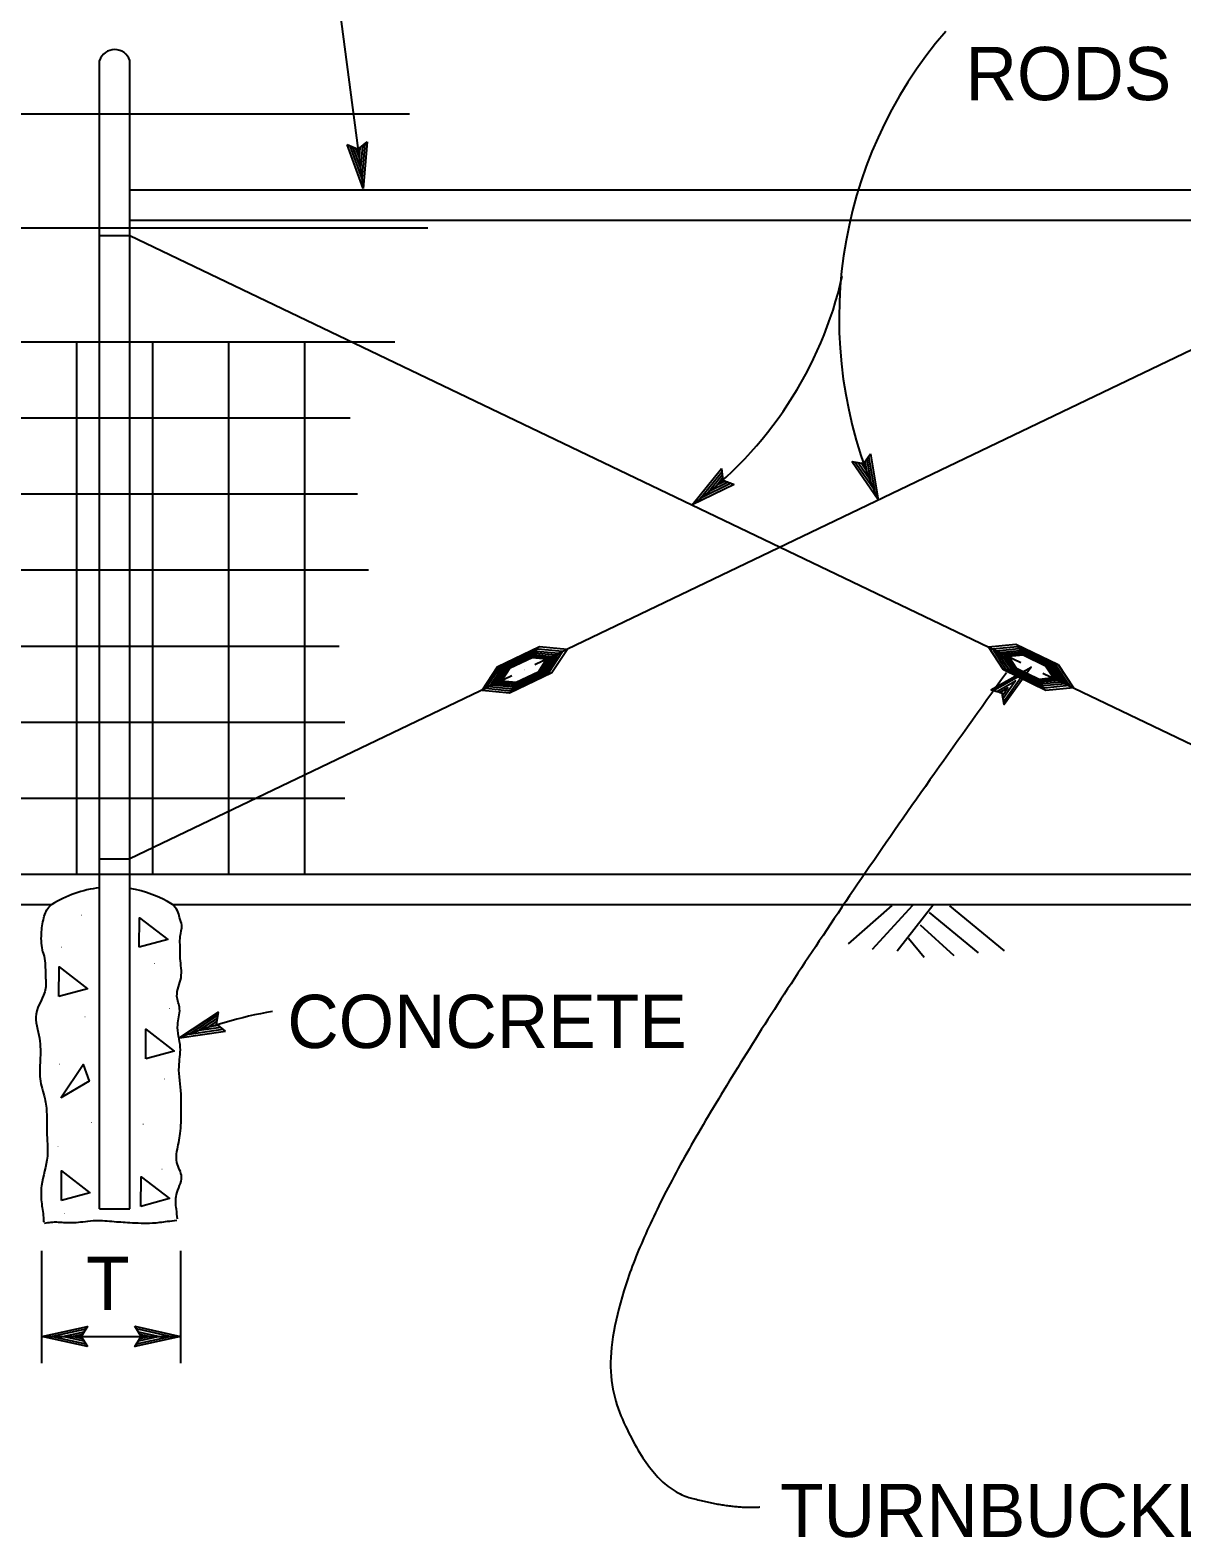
# Model space of a CAD drawing. Extents: x -894 to 866, y -472 to 714.
# Drawn here: x -478.3 to -326.8, y 368.8 to 567 of the extents above; entities that cross this region are included whole.
import ezdxf

# ---------------------------------------------------------------- set-up
doc = ezdxf.new("R2010")
doc.units = 0
for name, color, linetype in [('60 Nongeo Data', 7, 'Continuous'), ('mc_FENCE', 7, 'Continuous'), ('mc_FENCE-anno', 7, 'Continuous'), ('rd_BASE-MATERIAL', 7, 'Continuous'), ('rd_PROFILE-OG', 7, 'Continuous')]:
    doc.layers.add(name, color=color, linetype=linetype)

# ---------------------------------------------------------------- blocks, each defined once
blk = doc.blocks.new('AHT')
at = {"layer": '60 Nongeo Data'}
blk.add_lwpolyline([(-5.91, 1.32), (0, 0), (-5.91, -1.31), (-5.7, -0.96), (-1.37, 0), (-5.7, 0.97), (-5.49, 0.62), (-2.72, 0), (-5.49, -0.61), (-5.28, -0.26), (-4.08, 0), (-5.28, 0.27), (-5.12, 0), (-5.91, -1.31), (-5.12, 0)], close=True, dxfattribs=at)

msp = doc.modelspace()

# ---------------------------------------------------------------- linework, layer by layer
at = {"layer": 'mc_FENCE'}
for p, q in [((-469.14, 412.06), (-469.14, 563.06)), ((-465.14, 412.06), (-465.14, 563.06)), ((-703.35, 556.06), (-428.38, 556.06)), ((-469.14, 556.06), (-469.14, 556.06)), ((-465.14, 546.06), (-294.14, 546.06)), ((-465.14, 542.06), (-294.14, 542.06)), ((-579.13, 541.06), (-425.94, 541.06)), ((-469.14, 541.06), (-469.14, 541.06)), ((-469.14, 541.06), (-469.14, 541.06)), ((-469.14, 541.06), (-469.14, 541.06)), ((-469.14, 540.06), (-465.14, 540.06)), ((-465.14, 540.06), (-347.97, 483.88)), ((-294.14, 540.06), (-411.89, 483.6)), ((-579.13, 526.06), (-430.32, 526.06)), ((-472.14, 456.06), (-472.14, 526.06)), ((-468.58, 526.06), (-468.58, 526.06)), ((-468.58, 526.06), (-468.58, 526.06)), ((-468.58, 526.06), (-468.58, 526.06)), ((-468.58, 526.06), (-468.58, 526.06)), ((-468.58, 526.06), (-468.58, 526.06)), ((-462.14, 456.06), (-462.14, 526.06)), ((-452.14, 456.06), (-452.14, 526.06)), ((-442.14, 456.06), (-442.14, 526.06)), ((-695.64, 516.06), (-436.17, 516.06)), ((-676.01, 506.06), (-435.2, 506.06)), ((-656.38, 496.06), (-433.74, 496.06)), ((-636.75, 486.06), (-437.63, 486.06)), ((-411.25, 485.96), (-416.84, 483.28)), ((-407.65, 485.61), (-411.25, 485.96)), ((-352.23, 485.94), (-348.63, 486.29)), ((-350.25, 482.91), (-352.23, 485.94)), ((-351.67, 485.68), (-348.43, 485.99)), ((-348.63, 486.29), (-343.04, 483.61)), ((-348.43, 485.99), (-343.4, 483.58)), ((-411.5, 485.63), (-416.53, 483.22)), ((-411.68, 485.36), (-416.21, 483.19)), ((-411.84, 485.11), (-415.92, 483.16)), ((-411.99, 484.89), (-415.66, 483.13)), ((-412.12, 484.69), (-415.42, 483.11)), ((-412.24, 484.51), (-415.21, 483.09)), ((-410.33, 484.33), (-412.24, 484.51)), ((-410, 484.49), (-412.12, 484.69)), ((-409.63, 484.66), (-411.99, 484.89)), ((-409.22, 484.86), (-411.84, 485.11)), ((-408.76, 485.08), (-411.68, 485.36)), ((-408.26, 485.32), (-411.5, 485.63)), ((-411.38, 482.72), (-410.33, 484.33)), ((-411.17, 482.7), (-410, 484.49)), ((-410.93, 482.68), (-409.63, 484.66)), ((-410.66, 482.65), (-409.22, 484.86)), ((-410.37, 482.62), (-408.76, 485.08)), ((-410.04, 482.59), (-408.26, 485.32)), ((-409.63, 482.58), (-407.65, 485.61)), ((-349.88, 482.95), (-351.67, 485.68)), ((-351.16, 485.44), (-348.24, 485.72)), ((-349.55, 482.99), (-351.16, 485.44)), ((-350.71, 485.23), (-348.08, 485.48)), ((-349.26, 483.02), (-350.71, 485.23)), ((-350.3, 485.04), (-347.93, 485.27)), ((-348.99, 483.05), (-350.3, 485.04)), ((-349.93, 484.87), (-347.8, 485.07)), ((-348.75, 483.08), (-349.93, 484.87)), ((-349.59, 484.71), (-347.68, 484.89)), ((-348.54, 483.1), (-349.59, 484.71)), ((-348.24, 485.72), (-343.72, 483.55)), ((-348.08, 485.48), (-344, 483.53)), ((-347.93, 485.27), (-344.26, 483.51)), ((-347.8, 485.07), (-344.5, 483.49)), ((-347.68, 484.89), (-344.71, 483.47)), ((-414.89, 482.16), (-465.15, 458.06)), ((-416.84, 483.28), (-418.83, 480.25)), ((-416.53, 483.22), (-418.32, 480.5)), ((-416.21, 483.19), (-417.82, 480.74)), ((-415.92, 483.16), (-417.37, 480.95)), ((-415.66, 483.13), (-416.96, 481.15)), ((-415.42, 483.11), (-416.6, 481.32)), ((-415.21, 483.09), (-416.27, 481.48)), ((-415.22, 479.9), (-409.63, 482.58)), ((-415.07, 480.18), (-410.04, 482.59)), ((-414.9, 480.45), (-410.37, 482.62)), ((-414.74, 480.7), (-410.66, 482.65)), ((-414.6, 480.92), (-410.93, 482.68)), ((-414.47, 481.12), (-411.17, 482.7)), ((-414.35, 481.3), (-411.38, 482.72)), ((-413.3, 482.9), (-413.3, 482.9)), ((-413.3, 482.9), (-413.3, 482.9)), ((-413.29, 482.91), (-413.29, 482.91)), ((-413.29, 482.91), (-413.29, 482.91)), ((-413.29, 482.91), (-413.29, 482.91)), ((-413.29, 482.9), (-413.29, 482.9)), ((-413.24, 482.93), (-413.24, 482.93)), ((-344.66, 480.23), (-350.25, 482.91)), ((-344.85, 480.54), (-349.88, 482.95)), ((-345.03, 480.82), (-349.55, 482.99)), ((-345.18, 481.07), (-349.26, 483.02)), ((-345.33, 481.29), (-348.99, 483.05)), ((-345.45, 481.5), (-348.75, 483.08)), ((-345.57, 481.67), (-348.54, 483.1)), ((-346.64, 483.27), (-346.64, 483.27)), ((-346.64, 483.26), (-346.64, 483.26)), ((-346.63, 483.28), (-346.63, 483.28)), ((-346.63, 483.28), (-346.63, 483.28)), ((-346.63, 483.27), (-346.63, 483.27)), ((-346.62, 483.28), (-346.62, 483.28)), ((-346.62, 483.28), (-346.62, 483.28)), ((-343.65, 481.86), (-345.57, 481.67)), ((-345.09, 482.5), (-294.14, 458.06)), ((-344.71, 483.47), (-343.65, 481.86)), ((-344.5, 483.49), (-343.32, 481.7)), ((-344.26, 483.51), (-342.96, 481.52)), ((-344, 483.53), (-342.56, 481.32)), ((-343.72, 483.55), (-342.11, 481.1)), ((-343.4, 483.58), (-341.61, 480.85)), ((-343.04, 483.61), (-341.05, 480.58)), ((-418.83, 480.25), (-415.22, 479.9)), ((-418.32, 480.5), (-415.07, 480.18)), ((-417.82, 480.74), (-414.9, 480.45)), ((-417.37, 480.95), (-414.74, 480.7)), ((-416.96, 481.15), (-414.6, 480.92)), ((-416.6, 481.32), (-414.47, 481.12)), ((-416.27, 481.48), (-414.35, 481.3)), ((-343.32, 481.7), (-345.45, 481.5)), ((-342.96, 481.52), (-345.33, 481.29)), ((-342.56, 481.32), (-345.18, 481.07)), ((-342.11, 481.1), (-345.03, 480.82)), ((-341.61, 480.85), (-344.85, 480.54)), ((-341.05, 480.58), (-344.66, 480.23)), ((-617.12, 476.06), (-436.87, 476.06)), ((-597.49, 466.06), (-436.87, 466.06)), ((-469.14, 458.06), (-465.14, 458.06)), ((-581.13, 456.06), (-294.14, 456.06)), ((-469.14, 412.06), (-465.14, 412.06))]:
    msp.add_line(p, q, dxfattribs=at)
for centre, radius, start, end in [((-467.14, 562.38), 2.11, 18.8136, 161.1864), ((-467.48, 439.52), 14.84, 96.4256, 122.2892), ((-467.48, 439.52), 14.84, 57.7108, 80.9328)]:
    msp.add_arc(centre, radius, start, end, dxfattribs=at)
for points in [[(-476.58, 445.79), (-476.77, 447), (-476.77, 448.21), (-476.46, 450.33), (-475.66, 451.86), (-475.41, 452.06)], [(-458.53, 445.51), (-458.55, 446.81), (-458.52, 447.89), (-458.33, 449.35), (-458.61, 450.36), (-458.87, 451.25), (-459.55, 452.07)], [(-476.58, 445.79), (-476.42, 445.27), (-476.25, 442.85), (-476.25, 441.02), (-477.47, 437.67), (-477.04, 434.49), (-476.95, 431.53), (-476.95, 429.15), (-476.34, 426.57), (-476.08, 424.52), (-476.08, 422.2), (-475.99, 418.96), (-476.77, 415.08), (-476.77, 412.98), (-476.51, 410.93), (-476.48, 410.28)], [(-458.87, 410.74), (-459.03, 411.99), (-459.03, 413.93), (-458.34, 416.25), (-458.95, 418.14), (-458.95, 419.59), (-458.51, 421.96), (-458.42, 424.82), (-458.42, 427.14), (-458.68, 430.75), (-458.51, 433.29), (-458.86, 436.25), (-458.6, 438.35), (-458.95, 440.02), (-458.42, 442.45), (-458.51, 444.98), (-458.53, 445.51)], [(-476.36, 410.15), (-475.53, 410.3), (-473.62, 410.25), (-471.35, 410.36), (-469.96, 410.52), (-467.51, 410.41), (-465.16, 410.25), (-462.19, 410.19), (-460.19, 410.41), (-458.97, 410.57)]]:
    msp.add_spline(points, degree=3, dxfattribs=at)
at = {"layer": 'mc_FENCE-anno'}
for p, q in [((-439.89, 587.5), (-434.47, 546.23)), ((-434.47, 546.23), (-436.57, 552)), ((-436.57, 552), (-436.57, 552)), ((-436.57, 552), (-435.14, 551.38)), ((-434.65, 547.61), (-436.18, 551.82)), ((-434.82, 548.97), (-435.81, 551.69)), ((-435, 550.34), (-435.43, 551.5)), ((-435.14, 551.38), (-433.92, 552.35)), ((-434.89, 551.59), (-435, 550.34)), ((-434.57, 551.81), (-434.82, 548.97)), ((-434.24, 552.09), (-434.65, 547.6)), ((-433.92, 552.35), (-434.47, 546.23)), ((-433.92, 552.35), (-433.92, 552.35)), ((-434.47, 546.23), (-434.47, 546.23)), ((-366.71, 505.27), (-370.2, 510.32)), ((-370.2, 510.32), (-370.2, 510.32)), ((-370.2, 510.32), (-368.67, 510.08)), ((-367.23, 506.56), (-369.78, 510.24)), ((-367.75, 507.83), (-369.39, 510.21)), ((-368.27, 509.11), (-368.97, 510.13)), ((-368.67, 510.08), (-367.73, 511.33)), ((-368.48, 510.35), (-368.27, 509.11)), ((-368.22, 510.64), (-367.75, 507.83)), ((-367.98, 511), (-367.23, 506.55)), ((-367.73, 511.33), (-367.73, 511.33)), ((-367.73, 511.33), (-366.71, 505.27)), ((-391.2, 504.61), (-387.35, 509.4)), ((-390.12, 505.48), (-387.31, 508.97)), ((-389.04, 506.34), (-387.23, 508.59)), ((-386.48, 507.59), (-389.04, 506.34)), ((-387.96, 507.2), (-387.19, 508.16)), ((-386.83, 507.75), (-387.96, 507.2)), ((-387.35, 509.4), (-387.35, 509.4)), ((-387.35, 509.4), (-387.14, 507.86)), ((-387.14, 507.86), (-385.68, 507.32)), ((-385.68, 507.32), (-391.2, 504.61)), ((-386.07, 507.46), (-390.12, 505.47)), ((-385.68, 507.32), (-385.68, 507.32)), ((-391.2, 504.61), (-391.2, 504.61)), ((-366.71, 505.27), (-366.71, 505.27)), ((-453.5, 437.92), (-458.64, 434.55)), ((-453.57, 437.51), (-457.35, 435.03)), ((-453.67, 437.09), (-456.05, 435.53)), ((-453.71, 436.71), (-454.76, 436.01)), ((-454.76, 436.01), (-453.54, 436.19)), ((-453.77, 436.38), (-453.5, 437.92)), ((-452.55, 435.42), (-453.77, 436.38)), ((-453.5, 437.92), (-453.5, 437.92)), ((-458.64, 434.55), (-452.55, 435.42)), ((-458.64, 434.55), (-458.64, 434.55)), ((-457.33, 435.03), (-452.9, 435.68)), ((-456.05, 435.53), (-453.19, 435.94)), ((-452.55, 435.42), (-452.55, 435.42)), ((-476.76, 406.53), (-476.76, 391.77)), ((-458.47, 406.53), (-458.47, 391.77)), ((-476.76, 395.27), (-458.47, 395.27))]:
    msp.add_line(p, q, dxfattribs=at)
msp.add_lwpolyline([(-351.9, 480.32), (-346.62, 483.28), (-350.14, 478.36), (-350.22, 478.76), (-347.64, 482.37), (-351.51, 480.2), (-351.12, 480.08), (-348.65, 481.47), (-350.3, 479.16), (-350.37, 479.56), (-349.66, 480.56), (-350.73, 479.96), (-350.43, 479.86), (-350.14, 478.36), (-350.43, 479.86)], close=True, dxfattribs=at)
for centre, radius, start, end in [((-314.06, 529.14), 57.81, 139.2309, 204.3858), ((-421.39, 545.95), 51.19, 306.1335, 347.3187), ((-434.53, 372.95), 66.14, 100.3467, 111.3734)]:
    msp.add_arc(centre, radius, start, end, dxfattribs=at)
msp.add_open_spline([(-349.86, 482.55), (-379.32, 441.75), (-404.99, 396.09), (-396.88, 375.55), (-386.07, 372.58), (-382.29, 372.85)], degree=2, dxfattribs=at)
at = {"layer": 'rd_BASE-MATERIAL'}
for points in [[(-463.92, 446.44), (-463.89, 450.34), (-460.17, 447.46)], [(-474.48, 439.97), (-474.45, 443.87), (-470.73, 440.99)], [(-463.06, 431.78), (-463.03, 435.68), (-459.31, 432.8)], [(-474.24, 426.66), (-471.27, 431.02), (-470.48, 428.84)], [(-474.16, 413.13), (-474.13, 417.03), (-470.41, 414.15)], [(-463.7, 412.37), (-463.67, 416.27), (-459.95, 413.39)]]:
    msp.add_lwpolyline(points, close=True, dxfattribs=at)
at = {"layer": 'rd_PROFILE-OG'}
for p, q in [((-570.95, 452.06), (-475.41, 452.06)), ((-459.55, 452.06), (-301.11, 452.06)), ((-364.95, 451.96), (-370.66, 446.89)), ((-362.21, 451.93), (-367.51, 446.17)), ((-359.55, 451.93), (-364.25, 445.94)), ((-360.01, 451.03), (-353.57, 445.72)), ((-357.35, 451.9), (-350.15, 445.97)), ((-361.19, 449.38), (-356.79, 445.37)), ((-362.75, 447.66), (-360.69, 445.13))]:
    msp.add_line(p, q, dxfattribs=at)

# ---------------------------------------------------------------- block references
at = {"layer": 'mc_FENCE-anno', "xscale": 1.0169346246973365, "yscale": 1.0120465700262526, "rotation": 180}
msp.add_blockref('AHT', (-476.74, 395.27), dxfattribs=at)
at = {"layer": 'mc_FENCE-anno', "xscale": 1.0169346246973365, "yscale": 1.0120465700262526}
msp.add_blockref('AHT', (-458.47, 395.27), dxfattribs=at)

# ---------------------------------------------------------------- texts
at = {"layer": 'mc_FENCE-anno'}
for s, p in [('RODS', (-355.23, 557.84)), ('CONCRETE', (-444.44, 433.2)), ('T', (-470.91, 398.77)), ('TURNBUCKLE OR', (-379.62, 368.89))]:
    msp.add_text(s, height=7, dxfattribs=at).set_placement(p)
at = {"layer": 'rd_BASE-MATERIAL'}
for p in [(-471.62, 450.62), (-474.32, 446.41), (-462.03, 444.26), (-460.09, 438.33), (-471.19, 437.25), (-474.53, 431), (-460.74, 429.06), (-470.33, 423.34), (-463.54, 423.13), (-474.75, 420.21), (-461.06, 417.2), (-473.86, 411.4)]:
    msp.add_text('.', height=0.8, dxfattribs=at).set_placement(p)

doc.saveas('drawing.dxf')
